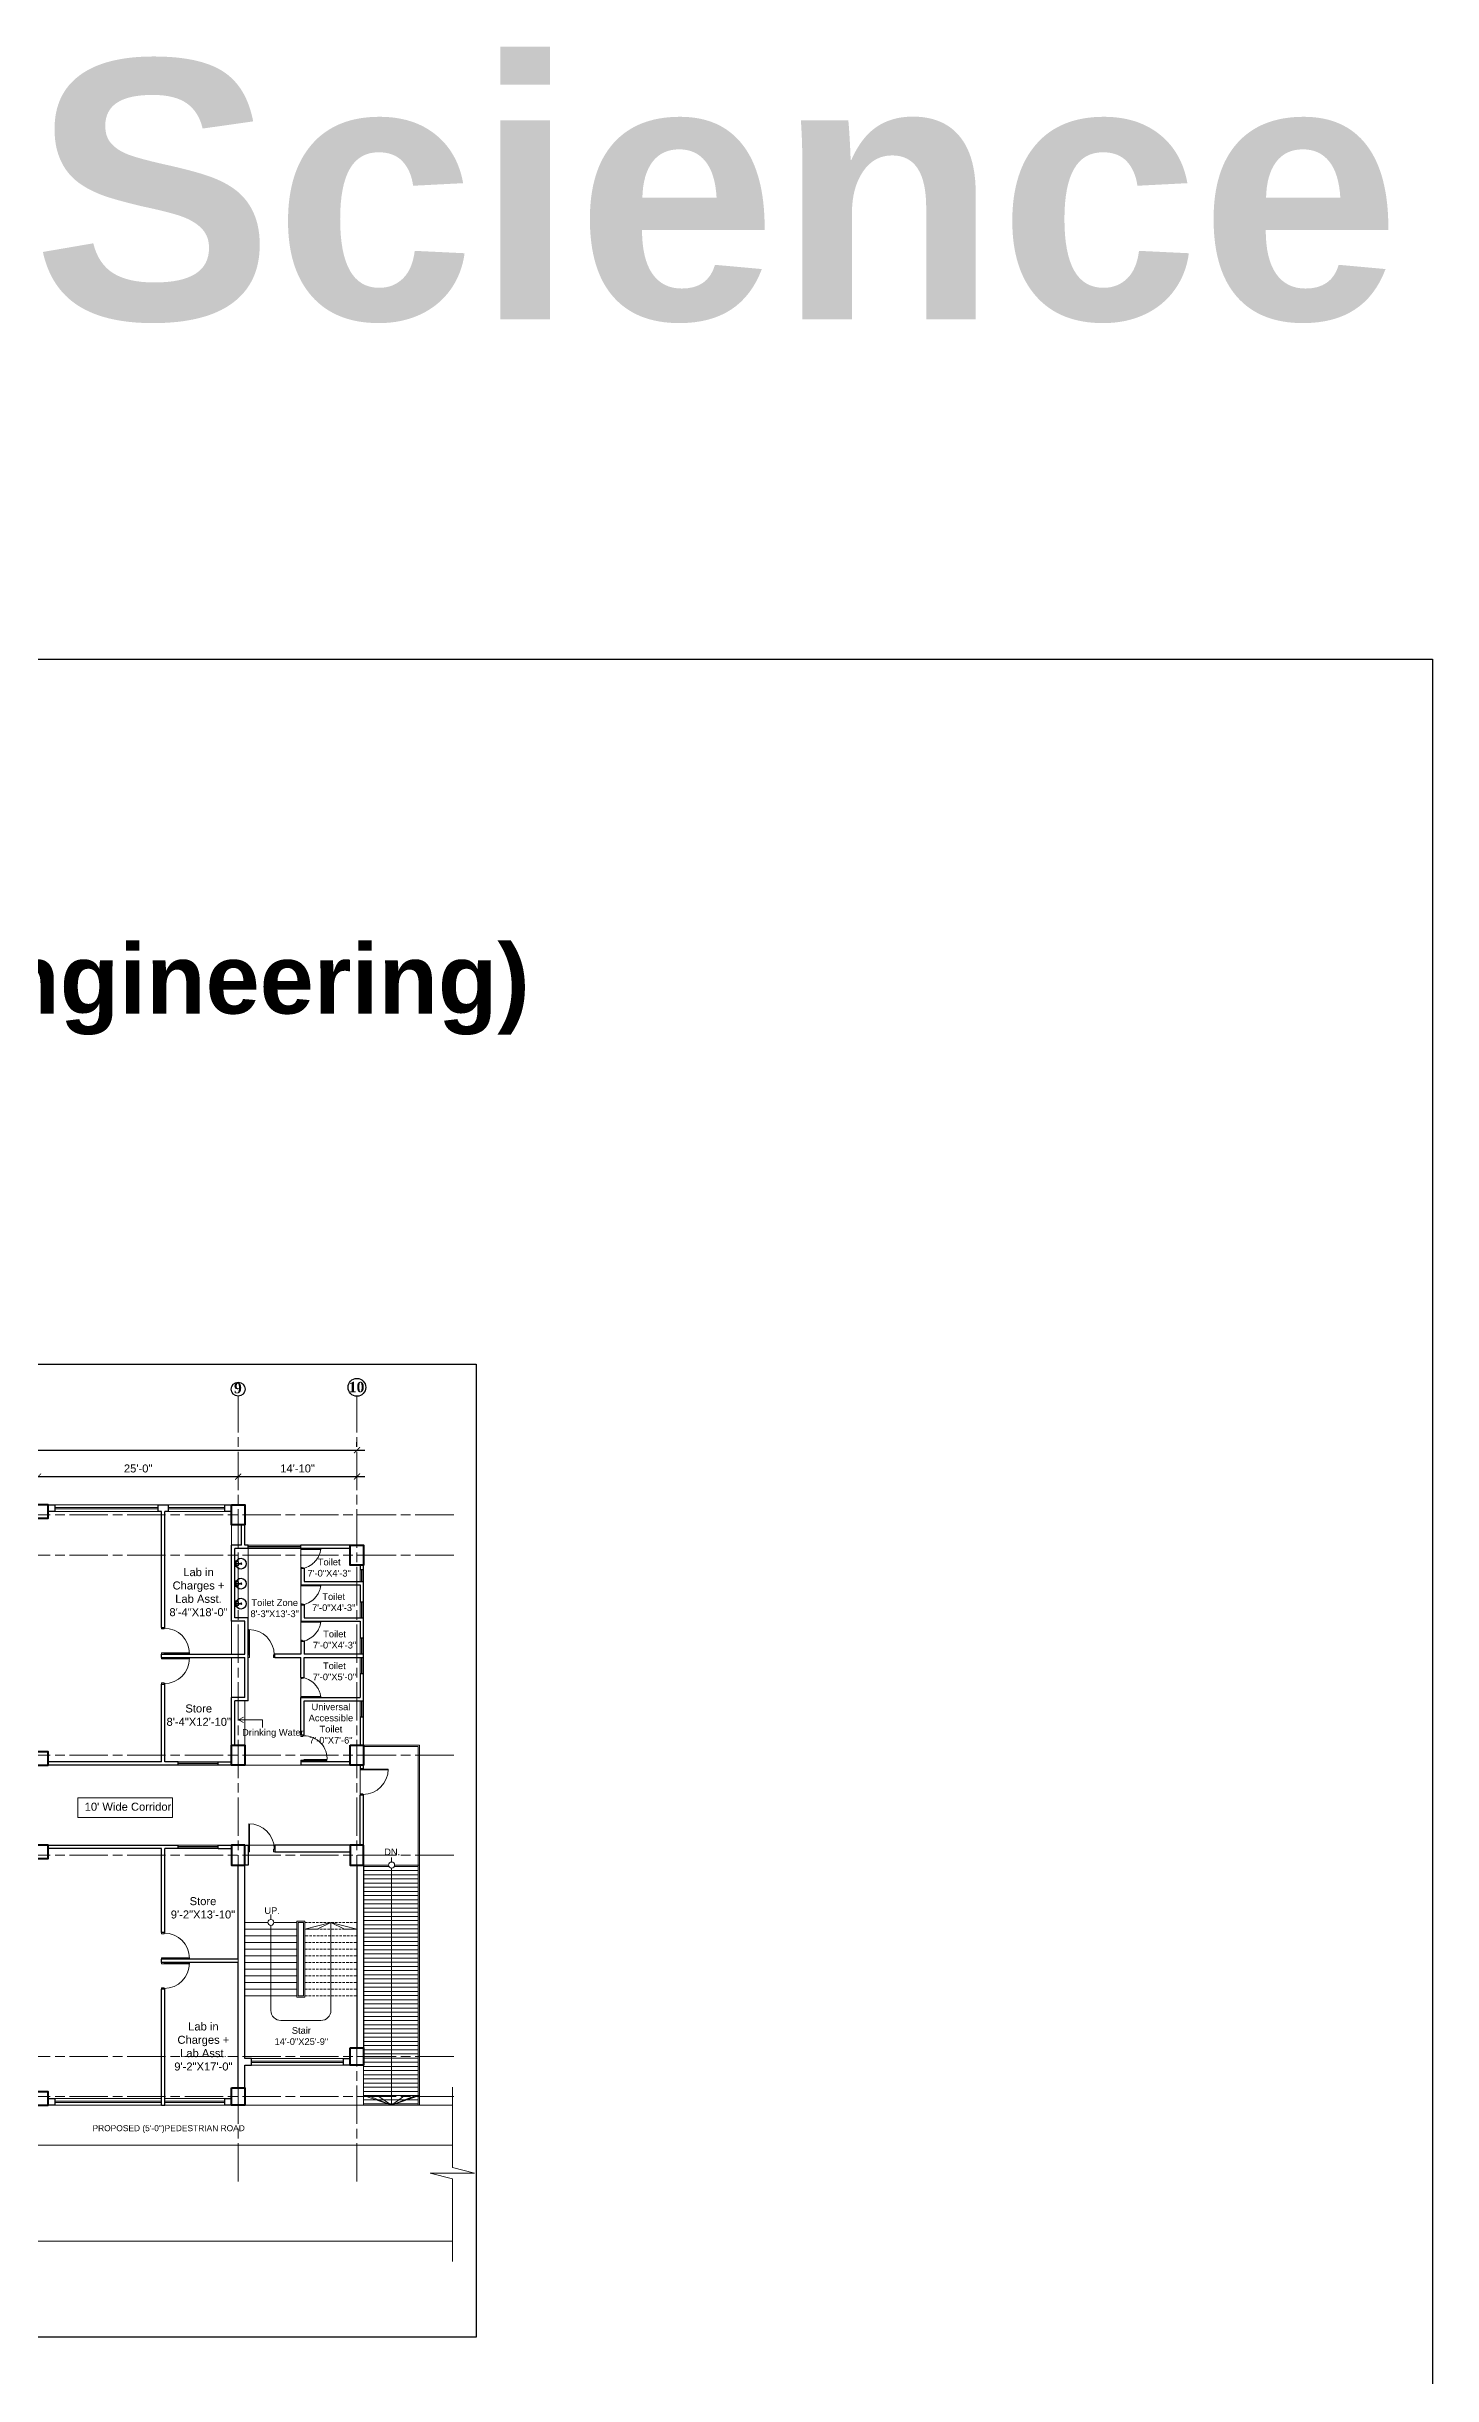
# Model space of a CAD drawing. Header units: inches. Extents: x -12 to 20935469, y -1604 to 24729220.
# Drawn here: x 20933392 to 20935469, y 24723230 to 24726722 of the extents above; entities that cross this region are included whole.
import ezdxf

# ---------------------------------------------------------------- set-up
doc = ezdxf.new("R2010")
doc.units = ezdxf.units.IN
doc.header["$LTSCALE"] = 0.03
doc.header["$MEASUREMENT"] = 0
doc.header["$PDMODE"] = 32
doc.header["$PDSIZE"] = 15
doc.linetypes.add('ACAD_ISO08W100', pattern=[36, 24, -3, 6, -3])
doc.linetypes.add('DASHED2', pattern=[0.375, 0.25, -0.125])
for name, color, linetype, lineweight in [('AV_Text', 7, 'Continuous', 9), ('column', 1, 'Continuous', 40), ('Dim Line', 252, 'Continuous', 13), ('Door', 7, 'Continuous', 18), ('Glass Line', 252, 'Continuous', 9), ('Grid Line', 252, 'Continuous', 18), ('Hatch', 253, 'Continuous', 15), ('Main Wall', 7, 'Continuous', 30), ('RAIL', 23, 'Continuous', 13), ('STAIR', 46, 'Continuous', 15), ('TOILET FIXTURE', 142, 'Continuous', 5), ('wind.', 150, 'Continuous', 20)]:
    doc.layers.add(name, color=color, linetype=linetype, lineweight=lineweight)
doc.layers.add('TEXT', color=7, linetype='Continuous')
doc.styles.add('2', font='swisscl.ttf')
doc.styles.add('RomanS', font='arial.ttf', dxfattribs={"height": 12})
doc.styles.get("Standard").update_dxf_attribs({"font": 'timesbd.ttf'})
doc.dimstyles.new('Aec_Arch_I', dxfattribs={"dimscale": 96, "dimtxt": 12, "dimasz": 0.09375, "dimexe": 0.125, "dimexo": 0.125, "dimgap": 0.0625, "dimtad": 1, "dimdec": 0, "dimzin": 3, "dimdsep": 46, "dimlunit": 4, "dimtxsty": 'RomanS', "dimblk1": 'ARCHTICK', "dimblk2": 'ARCHTICK', "dimsah": 1, "dimcen": 0.09375, "dimdle": 0.125, "dimadec": 0, "dimazin": 0, "dimtfac": 0.75, "dimtdec": 0, "dimtmove": 2, "dimatfit": 3, "dimldrblk": 'ARCHTICK', "dimfxl": 1, "dimfrac": 1, "dimtolj": 1, "dimtzin": 0, "dimarcsym": 0})

# ---------------------------------------------------------------- blocks, each defined once
blk = doc.blocks.new('$D40')
at = {"layer": 'Door'}
for p, q in [((1, 4), (1, 42)), ((2, 0), (2, 42)), ((1, 5), (0, 5)), ((2, 0), (0, 0)), ((2, 4), (1, 4)), ((39, 4), (38, 4)), ((38, 4), (38, 0)), ((40, 0), (38, 0)), ((40, 5), (39, 5)), ((39, 5), (39, 4))]:
    blk.add_line(p, q, dxfattribs=at)
blk.add_arc((1, 4), 38, 0, 90, dxfattribs=at)
blk = doc.blocks.new('sssss-flat-876')
at = {"layer": 'Door', "linetype": 'Continuous', "ltscale": 3}
blk.add_line((3666.5, 84027.2), (3666.5, 84055.7), dxfattribs=at)
at = {"layer": 'Door', "linetype": 'Continuous', "ltscale": 3, "extrusion": (-7.21527e-09, -3.35624e-18, 1), "elevation": 0}
for points in [[(3666.5, 84057.2), (3666.5, 84055.7), (3668.4, 84055.7), (3668.4, 84056.5), (3670.2, 84056.5), (3670.2, 84057.2)], [(3668.4, 84055.7), (3696.2, 84055.7), (3696.2, 84056.5), (3668.4, 84056.5)]]:
    blk.add_lwpolyline(points, close=True, dxfattribs=at)
at = {"layer": 'Door', "linetype": 'Continuous', "ltscale": 3, "flags": 128}
blk.add_lwpolyline([(3670.2, 84027.2, 0.04096), (3675.5, 84028.9, 0.082496), (3684.9, 84034.8, 0.052187), (3689.7, 84040, 0.043988), (3692.9, 84045, 0.036571), (3694.8, 84049.6, 0.034751), (3695.9, 84054.2, 0.011435), (3696.2, 84055.7)], format="xyb", dxfattribs=at)
at = {"layer": 'Door', "linetype": 'Continuous', "ltscale": 3}
blk.add_lwpolyline([(3666.5, 84027.2), (3666.5, 84028.7), (3668.4, 84028.7), (3668.4, 84027.9), (3670.2, 84027.9), (3670.2, 84027.2)], close=True, dxfattribs=at)
blk = doc.blocks.new('Door_45')
at = {"layer": 'Door'}
for p, q in [((1.5, 5), (1.5, 44)), ((1.5, 40), (2.2, 40)), ((2.2, 40), (2.2, 39.5)), ((2.2, 39.5), (2.7, 39.5)), ((2.7, 39.5), (2.7, 40)), ((2.7, 40), (3.5, 40)), ((3.5, 44), (3.5, 5)), ((0, 0), (0, 5)), ((0, 5), (1.5, 5)), ((1.5, 25.8), (2.2, 25.8)), ((1.5, 12.6), (2.2, 12.6)), ((3.5, 5), (1.5, 5)), ((1.5, 5), (1.5, 3)), ((1.5, 3), (2.5, 3)), ((2.2, 25.8), (2.2, 25.3)), ((2.2, 25.3), (2.7, 25.3)), ((2.2, 12.6), (2.2, 13.1)), ((2.2, 13.1), (2.7, 13.1)), ((2.5, 3), (2.5, 0)), ((2.7, 25.8), (3.5, 25.8)), ((2.7, 25.3), (2.7, 25.8)), ((2.7, 13.1), (2.7, 12.6)), ((2.7, 12.6), (3.5, 12.6)), ((42.5, 3), (42.5, 0)), ((43.5, 3), (42.5, 3)), ((45, 5), (43.5, 5)), ((43.5, 5), (43.5, 3)), ((45, 0), (45, 5)), ((2.5, 0), (0, 0)), ((42.5, 0), (45, 0))]:
    blk.add_line(p, q, dxfattribs=at)
blk.add_arc((4.7, 5.3), 38.8, 359.6233, 94.6685, dxfattribs=at)
blk = doc.blocks.new('7-flat-72')
at = {"layer": 'Glass Line', "color": 8, "ltscale": 20}
for p, q in [((-64478.7, 376960.5), (-64480.3, 376960.5)), ((-64480.3, 376959.5), (-64480.3, 376960.5)), ((-64480.3, 376959.5), (-64480.3, 376960.5)), ((-64478.7, 376959.5), (-64480.3, 376959.5)), ((-64480.3, 376959.1), (-64480.3, 376959.4)), ((-64478.7, 376959.4), (-64480.3, 376959.4)), ((-64478.7, 376959.1), (-64480.3, 376959.1)), ((-64480.2, 376959.4), (-64480.2, 376959.5)), ((-64480.1, 376959.5), (-64480.1, 376960.5)), ((-64479.9, 376959.5), (-64479.9, 376960.5)), ((-64479.5, 376959.5), (-64479.5, 376960.5)), ((-64479.1, 376959.5), (-64479.1, 376960.5)), ((-64478.9, 376959.5), (-64478.9, 376960.5)), ((-64478.9, 376959.4), (-64478.9, 376959.5)), ((-64478.8, 376959.5), (-64478.8, 376960.5)), ((-64478.7, 376959.5), (-64478.7, 376960.5)), ((-64478.7, 376959.1), (-64478.7, 376959.4)), ((-64475.1, 376959.4), (-64476.9, 376959.4)), ((-64476.9, 376959.1), (-64476.9, 376959.4)), ((-64475.1, 376959.1), (-64476.9, 376959.1)), ((-64476.6, 376959.4), (-64476.6, 376966.6)), ((-64475.5, 376966.6), (-64476.6, 376966.6)), ((-64475.5, 376959.4), (-64475.5, 376966.6)), ((-64475.1, 376959.1), (-64475.1, 376959.4)), ((-64473.3, 376960.5), (-64471.7, 376960.5)), ((-64473.3, 376959.5), (-64473.3, 376960.5)), ((-64473.3, 376959.5), (-64473.3, 376960.5)), ((-64473.3, 376959.5), (-64471.7, 376959.5)), ((-64473.3, 376959.1), (-64473.3, 376959.4)), ((-64473.3, 376959.4), (-64471.7, 376959.4)), ((-64473.3, 376959.1), (-64471.7, 376959.1)), ((-64473.1, 376959.5), (-64473.1, 376960.5)), ((-64473.1, 376959.4), (-64473.1, 376959.5)), ((-64472.9, 376959.5), (-64472.9, 376960.5)), ((-64472.5, 376959.5), (-64472.5, 376960.5)), ((-64472.1, 376959.5), (-64472.1, 376960.5)), ((-64471.9, 376959.5), (-64471.9, 376960.5)), ((-64471.9, 376959.4), (-64471.9, 376959.5)), ((-64471.8, 376959.5), (-64471.8, 376960.5)), ((-64471.7, 376959.5), (-64471.7, 376960.5)), ((-64471.7, 376959.1), (-64471.7, 376959.4))]:
    blk.add_line(p, q, dxfattribs=at)
blk.add_circle((-64476, 376968.4, 0), 1.08, dxfattribs=at)
for radius, start, end in [(8.1, 273.8334, 266.1883), (7.55, 274.115, 265.9068)]:
    blk.add_arc((-64476, 376968.4, 0), radius, start, end, dxfattribs=at)
blk = doc.blocks.new('SFSFSFS-flat-72')
at = {"layer": 'TOILET FIXTURE', "ltscale": 0.2}
blk.add_lwpolyline([(-3918.5, -3608.1), (-3918.5, -3602.7), (-3923.9, -3602.7), (-3923.9, -3608.1)], close=True, dxfattribs=at)
at = {"layer": 'TOILET FIXTURE', "ltscale": 20}
blk.add_blockref('7-flat-72', (60554.8, -380567.2), dxfattribs=at)
blk = doc.blocks.new('_ArchTick')
at = {"color": 0, "linetype": 'ByBlock', "lineweight": 35, "const_width": 0.15}
blk.add_lwpolyline([(-0.5, -0.5), (0.5, 0.5)], dxfattribs=at)
blk = doc.blocks.new('*D10')
at = {"layer": 'Defpoints', "color": 0, "transparency": 16777216}
for p in [(20832473.8, 24724578.2), (20832773.8, 24724578.2), (20832773.8, 24724578.2)]:
    blk.add_point(p, dxfattribs=at)
at = {"layer": 'Dim Line', "color": 0, "lineweight": -2, "transparency": 16777216}
blk.add_line((20832461.8, 24724578.2), (20832785.8, 24724578.2), dxfattribs=at)
at = {"layer": 'Dim Line', "color": 0, "lineweight": -2, "transparency": 16777216, "xscale": 9, "yscale": 9, "zscale": 9, "rotation": 180}
blk.add_blockref('_ArchTick', (20832473.8, 24724578.2), dxfattribs=at)
at = {"layer": 'Dim Line', "color": 0, "lineweight": -2, "transparency": 16777216, "xscale": 9, "yscale": 9, "zscale": 9}
blk.add_blockref('_ArchTick', (20832773.8, 24724578.2), dxfattribs=at)
at = {"layer": 'Dim Line', "color": 0, "transparency": 16777216, "insert": (20832623.8, 24724590.3), "char_height": 12, "attachment_point": 5, "style": 'RomanS'}
blk.add_mtext('\\A1;25\'-0"', dxfattribs=at)
blk = doc.blocks.new('*D11')
at = {"layer": 'Defpoints', "color": 0, "transparency": 16777216}
for p in [(20832773.8, 24724578.2), (20832951.8, 24724578.2), (20832951.8, 24724578.2)]:
    blk.add_point(p, dxfattribs=at)
at = {"layer": 'Dim Line', "color": 0, "lineweight": -2, "transparency": 16777216}
for p, q in [((20832761.8, 24724578.2), (20832963.8, 24724578.2)), ((20832951.8, 24724566.2), (20832951.8, 24724566.2))]:
    blk.add_line(p, q, dxfattribs=at)
at = {"layer": 'Dim Line', "color": 0, "lineweight": -2, "transparency": 16777216, "xscale": 9, "yscale": 9, "zscale": 9, "rotation": 180}
blk.add_blockref('_ArchTick', (20832773.8, 24724578.2), dxfattribs=at)
at = {"layer": 'Dim Line', "color": 0, "lineweight": -2, "transparency": 16777216, "xscale": 9, "yscale": 9, "zscale": 9}
blk.add_blockref('_ArchTick', (20832951.8, 24724578.2), dxfattribs=at)
at = {"layer": 'Dim Line', "color": 0, "transparency": 16777216, "insert": (20832862.8, 24724590.3), "char_height": 12, "attachment_point": 5, "style": 'RomanS'}
blk.add_mtext('\\A1;14\'-10"', dxfattribs=at)
blk = doc.blocks.new('*D13')
at = {"layer": 'Defpoints', "color": 0, "transparency": 16777216}
for p in [(20830948.3, 24724610.7), (20832951.8, 24724617.8), (20832951.8, 24724610.7)]:
    blk.add_point(p, dxfattribs=at)
at = {"layer": 'Dim Line', "color": 0, "lineweight": -2, "transparency": 16777216}
for p, q in [((20830936.3, 24724617.8), (20832963.8, 24724617.8)), ((20830948.3, 24724622.7), (20830948.3, 24724629.8)), ((20832951.8, 24724622.7), (20832951.8, 24724629.8))]:
    blk.add_line(p, q, dxfattribs=at)
at = {"layer": 'Dim Line', "color": 0, "lineweight": -2, "transparency": 16777216, "xscale": 9, "yscale": 9, "zscale": 9, "rotation": 180}
blk.add_blockref('_ArchTick', (20830948.3, 24724617.8), dxfattribs=at)
at = {"layer": 'Dim Line', "color": 0, "lineweight": -2, "transparency": 16777216, "xscale": 9, "yscale": 9, "zscale": 9}
blk.add_blockref('_ArchTick', (20832951.8, 24724617.8), dxfattribs=at)
at = {"layer": 'Dim Line', "color": 0, "transparency": 16777216, "insert": (20831950, 24724629.9), "char_height": 12, "attachment_point": 5, "style": 'RomanS'}
blk.add_mtext('\\A1;166\'-11"', dxfattribs=at)
blk = doc.blocks.new('fff')
at = {"layer": 'Grid Line', "color": 252, "linetype": 'ACAD_ISO08W100', "lineweight": 9, "ltscale": 80, "true_color": 0x939598}
for p, q in [((20832773.8, 24723521.1), (20832773.8, 24724698.8)), ((20832951.8, 24723521.1), (20832951.8, 24724698.8)), ((20833096.9, 24724520.6), (20830726.1, 24724520.6)), ((20833096.9, 24724460.6), (20830726.1, 24724460.6)), ((20833096.9, 24724160.7), (20830726.1, 24724160.7)), ((20833096.9, 24724010.7), (20830726.1, 24724010.7)), ((20833096.9, 24723708.7), (20830726.1, 24723708.7)), ((20833096.9, 24723648.8), (20830726.1, 24723648.8))]:
    blk.add_line(p, q, dxfattribs=at)
at = {"layer": 'Dim Line'}
for base, p1, p2, picture, middle in [((20832951.7523, 24724617.8128), (20830948.3088, 24724610.7482), (20832951.7523, 24724610.7482), '*D13', (20831950.0306, 24724629.9397)), ((20832773.8, 24724578.2), (20832473.8, 24724578.2), (20832773.8, 24724578.2), '*D10', (20832623.8, 24724590.3)), ((20832951.8, 24724578.2), (20832773.8, 24724578.2), (20832951.8, 24724578.2), '*D11', (20832862.8, 24724590.3))]:
    dim = blk.add_linear_dim(base=base, p1=p1, p2=p2, dimstyle='Aec_Arch_I', dxfattribs=at)
    dim.commit()
    dim.dimension.update_dxf_attribs({"geometry": picture, "text_midpoint": middle})

msp = doc.modelspace()

# ---------------------------------------------------------------- hatches: boundary and pattern name
at = {"layer": 'STAIR', "lineweight": 5}
h = msp.add_hatch(dxfattribs=at)
h.set_pattern_fill('ANSI31', color=253, scale=50, angle=135)
h.set_pattern_definition([(180, (100905.0166, -4e-09), (-4e-16, -6.25), [])])
edge = h.paths.add_edge_path()
edge.add_arc((20933908.8, 24723995.7), 4.45, 180, 360)
edge.add_line((20933913.2, 24723995.7), (20933948.8, 24723995.7))
edge.add_line((20933948.8, 24723995.7), (20933948.8, 24723635.7))
edge.add_line((20933948.8, 24723635.7), (20933866.8, 24723635.7))
edge.add_line((20933866.8, 24723635.7), (20933866.8, 24723995.7))
edge.add_line((20933866.8, 24723995.7), (20933904.3, 24723995.7))

# ---------------------------------------------------------------- linework, layer by layer
at = {"color": 252, "lineweight": 5}
for p, q in [((20933693.8, 24724366.4), (20933693.8, 24724470.6)), ((20933688.8, 24724175.7), (20933688.8, 24724241.8))]:
    msp.add_line(p, q, dxfattribs=at)
at = {"lineweight": 9}
for p, q in [((20933679.2, 24724213.5), (20933686.5, 24724217.5)), ((20933679.2, 24724213.5), (20933715.4, 24724213.5)), ((20933679.2, 24724213.5), (20933686.5, 24724209.4)), ((20933715.4, 24724213.5), (20933715.4, 24724202.2))]:
    msp.add_line(p, q, dxfattribs=at)
msp.add_line((20933777.8, 24724150.9), (20933772.8, 24724150.9))
msp.add_lwpolyline([(20929960.7, 24725803.9), (20935469.2, 24725803.9), (20935469.2, 24699904.9), (20929960.7, 24699904.9)], close=True)
at = {"layer": 'column', "lineweight": 40, "ltscale": 20}
for points in [[(20933363.8, 24724535.6), (20933363.8, 24724515.6), (20933393.8, 24724515.6), (20933393.8, 24724535.6)], [(20933668.8, 24724535.6), (20933688.8, 24724535.6), (20933688.8, 24724505.6), (20933668.8, 24724505.6)], [(20933846.8, 24724475.6), (20933866.8, 24724475.6), (20933866.8, 24724445.6), (20933846.8, 24724445.6)], [(20933363.8, 24724165.7), (20933363.8, 24724145.7), (20933393.8, 24724145.7), (20933393.8, 24724165.7)], [(20933668.8, 24724175.7), (20933688.8, 24724175.7), (20933688.8, 24724145.7), (20933668.8, 24724145.7)], [(20933846.8, 24724175.7), (20933866.8, 24724175.7), (20933866.8, 24724145.7), (20933846.8, 24724145.7)], [(20933363.8, 24724025.7), (20933363.8, 24724005.7), (20933393.8, 24724005.7), (20933393.8, 24724025.7)], [(20933688.8, 24724025.7), (20933668.8, 24724025.7), (20933668.8, 24723995.7), (20933688.8, 24723995.7)], [(20933866.8, 24724025.7), (20933846.8, 24724025.7), (20933846.8, 24723995.7), (20933866.8, 24723995.7)], [(20933846.8, 24723721.7), (20933866.8, 24723721.7), (20933866.8, 24723695.7), (20933846.8, 24723695.7)], [(20933363.8, 24723655.7), (20933363.8, 24723635.7), (20933393.8, 24723635.7), (20933393.8, 24723655.7)], [(20933668.8, 24723661.7), (20933688.8, 24723661.7), (20933688.8, 24723635.7), (20933668.8, 24723635.7)]]:
    msp.add_lwpolyline(points, close=True, dxfattribs=at)
at = {"layer": 'Defpoints'}
msp.add_lwpolyline([(20931596.8, 24724746.5), (20934035.7, 24724746.5), (20934035.7, 24723288), (20931596.8, 24723288)], close=True, dxfattribs=at)
at = {"layer": 'Hatch', "lineweight": 5}
for p, q in [((20933668.8, 24724475.6), (20933668.8, 24724505.6)), ((20933668.8, 24724361.4), (20933668.8, 24724311.8)), ((20933668.8, 24724246.8), (20933668.8, 24724306.8))]:
    msp.add_line(p, q, dxfattribs=at)
at = {"layer": 'Hatch'}
for p, q in [((20933866.8, 24723995.7), (20933904.3, 24723995.7)), ((20933913.2, 24723995.7), (20933950.8, 24723995.7)), ((20933688.8, 24723635.7), (20933999.9, 24723635.8)), ((20933999.9, 24723662.9), (20933999.9, 24723542.2)), ((20933999.9, 24723533.8), (20933966.5, 24723533.8)), ((20933999.9, 24723525.3), (20933966.5, 24723533.8)), ((20933999.9, 24723542.2), (20934033.3, 24723533.8)), ((20934033.3, 24723533.8), (20933999.9, 24723533.8)), ((20933999.9, 24723525.3), (20933999.9, 24723401.4)), ((20931669.8, 24723431.8), (20933999.9, 24723431.8))]:
    msp.add_line(p, q, dxfattribs=at)
at = {"layer": 'Hatch', "lineweight": 0}
msp.add_line((20933176.8, 24723575.8), (20933999.9, 24723575.8), dxfattribs=at)
at = {"layer": 'Hatch', "lineweight": 5}
msp.add_lwpolyline([(20932938.8, 24724025.7), (20933861.8, 24724025.7), (20933861.8, 24724145.7), (20933772.8, 24724145.7), (20933688.8, 24724145.7), (20932938.8, 24724145.8)], dxfattribs=at)
at = {"layer": 'Hatch', "lineweight": 0}
msp.add_lwpolyline([(20933438.3, 24724096.6), (20933580.2, 24724096.6), (20933580.2, 24724067.1), (20933438.3, 24724067.1)], close=True, dxfattribs=at)
at = {"layer": 'Main Wall', "lineweight": 30}
for p, q in [((20933558.8, 24724525.6), (20933558.8, 24724535.6)), ((20933558.8, 24724535.6), (20933573.8, 24724535.6)), ((20933563.8, 24724525.6), (20933558.8, 24724525.6)), ((20933563.8, 24724351.8), (20933563.8, 24724525.6)), ((20933568.8, 24724351.8), (20933568.8, 24724525.6)), ((20933573.8, 24724525.6), (20933568.8, 24724525.6)), ((20933573.8, 24724535.6), (20933573.8, 24724525.6)), ((20933658.8, 24724535.6), (20933668.8, 24724535.6)), ((20933658.8, 24724525.6), (20933658.8, 24724535.6)), ((20933668.8, 24724525.6), (20933658.8, 24724525.6)), ((20933683.8, 24724475.6), (20933683.8, 24724505.6)), ((20933688.8, 24724475.6), (20933688.8, 24724505.6)), ((20933668.8, 24724361.4), (20933668.8, 24724475.6)), ((20933683.8, 24724475.6), (20933668.8, 24724475.6)), ((20933673.8, 24724366.4), (20933673.8, 24724470.6)), ((20933693.8, 24724470.6), (20933673.8, 24724470.6)), ((20933693.8, 24724475.6), (20933688.8, 24724475.6)), ((20933693.8, 24724470.6), (20933693.8, 24724475.6)), ((20933846.8, 24724475.6), (20933772.8, 24724475.6)), ((20933772.8, 24724470.6), (20933772.8, 24724475.6)), ((20933846.8, 24724470.6), (20933772.8, 24724470.6)), ((20933777.8, 24724440.6), (20933772.8, 24724440.6)), ((20933866.8, 24724439), (20933866.8, 24724445.6)), ((20933772.8, 24724416), (20933861.8, 24724416)), ((20933866.8, 24724390.4), (20933866.8, 24724421)), ((20933693.8, 24724366.4), (20933673.8, 24724366.4)), ((20933693.8, 24724311.8), (20933693.8, 24724366.4)), ((20933772.8, 24724386), (20933777.8, 24724386)), ((20933866.8, 24724335.8), (20933866.8, 24724366.4)), ((20933563.8, 24724351.8), (20933568.8, 24724351.8)), ((20933688.8, 24724361.4), (20933668.8, 24724361.4)), ((20933688.8, 24724311.8), (20933688.8, 24724361.4)), ((20933772.8, 24724361.4), (20933861.8, 24724361.4)), ((20933772.8, 24724331.4), (20933777.8, 24724331.4)), ((20933861.8, 24724361.4), (20933861.8, 24724335.8)), ((20933866.8, 24724335.8), (20933861.8, 24724335.8)), ((20933563.8, 24724306.8), (20933563.8, 24724311.8)), ((20933563.8, 24724311.8), (20933688.8, 24724311.8)), ((20933563.8, 24724306.8), (20933688.8, 24724306.8)), ((20933688.8, 24724246.8), (20933688.8, 24724306.8)), ((20933693.8, 24724241.8), (20933693.8, 24724311.8)), ((20933733.8, 24724306.8), (20933733.8, 24724311.8)), ((20933733.8, 24724306.8), (20933772.8, 24724306.8)), ((20933772.8, 24724276.8), (20933772.8, 24724306.8)), ((20933866.8, 24724311.8), (20933777.8, 24724311.8)), ((20933777.8, 24724306.8), (20933866.8, 24724306.8)), ((20933777.8, 24724276.8), (20933777.8, 24724306.8)), ((20933866.8, 24724306.8), (20933866.8, 24724311.8)), ((20933563.8, 24724150.7), (20933563.8, 24724266.8)), ((20933563.8, 24724266.8), (20933568.8, 24724266.8)), ((20933568.8, 24724150.7), (20933568.8, 24724266.8)), ((20933772.8, 24724276.8), (20933777.8, 24724276.8)), ((20933861.8, 24724282.8), (20933866.8, 24724282.8)), ((20933861.8, 24724282.8), (20933861.8, 24724246.8)), ((20933866.8, 24724241.8), (20933866.8, 24724282.8)), ((20933668.8, 24724175.7), (20933668.8, 24724246.8)), ((20933688.8, 24724246.8), (20933668.8, 24724246.8)), ((20933673.8, 24724175.7), (20933673.8, 24724241.8)), ((20933693.8, 24724241.8), (20933673.8, 24724241.8)), ((20933772.8, 24724190.9), (20933772.8, 24724246.8)), ((20933772.8, 24724246.8), (20933861.8, 24724246.8)), ((20933777.8, 24724190.9), (20933777.8, 24724241.8)), ((20933777.8, 24724241.8), (20933866.8, 24724241.8)), ((20933772.8, 24724190.9), (20933777.8, 24724190.9)), ((20933861.8, 24724217.8), (20933861.8, 24724175.7)), ((20933861.8, 24724217.8), (20933866.8, 24724217.8)), ((20933866.8, 24724175.7), (20933866.8, 24724217.8)), ((20933563.8, 24724150.7), (20933393.8, 24724150.7)), ((20933588.8, 24724145.7), (20933393.8, 24724145.7)), ((20933588.8, 24724150.7), (20933568.8, 24724150.7)), ((20933588.8, 24724145.7), (20933588.8, 24724150.7)), ((20933772.8, 24724150.9), (20933846.8, 24724150.9)), ((20933772.8, 24724150.9), (20933772.8, 24724145.9)), ((20933772.8, 24724145.9), (20933846.8, 24724145.9)), ((20933861.8, 24724025.7), (20933861.8, 24724100.7)), ((20933866.8, 24724100.7), (20933861.8, 24724100.7)), ((20933866.8, 24724100.7), (20933861.8, 24724100.7)), ((20933866.8, 24724025.7), (20933866.8, 24724100.7)), ((20933393.8, 24724025.7), (20933588.8, 24724025.7)), ((20933563.8, 24724020.7), (20933393.8, 24724020.7)), ((20933563.8, 24723894.8), (20933563.8, 24724020.7)), ((20933588.8, 24724020.7), (20933568.8, 24724020.7)), ((20933568.8, 24723894.8), (20933568.8, 24724020.7)), ((20933588.8, 24724025.7), (20933588.8, 24724025.7)), ((20933588.8, 24724020.7), (20933588.8, 24724025.7)), ((20933648.8, 24724020.7), (20933648.8, 24724025.7)), ((20933648.8, 24724025.7), (20933668.8, 24724025.7)), ((20933648.8, 24724020.7), (20933668.8, 24724020.7)), ((20933733.8, 24724025.8), (20933846.8, 24724025.8)), ((20933733.8, 24724025.8), (20933733.8, 24724015.7)), ((20933733.8, 24724015.7), (20933846.8, 24724015.7)), ((20933678.8, 24723854.8), (20933678.8, 24723995.7)), ((20933688.8, 24723705.7), (20933688.8, 24723995.7)), ((20933856.8, 24723995.7), (20933856.8, 24723721.7)), ((20933866.8, 24723995.7), (20933866.8, 24723721.7)), ((20933568.8, 24723894.8), (20933563.8, 24723894.8)), ((20933563.8, 24723849.8), (20933563.8, 24723854.8)), ((20933678.8, 24723854.8), (20933563.8, 24723854.8)), ((20933678.8, 24723849.8), (20933563.8, 24723849.8)), ((20933678.8, 24723661.7), (20933678.8, 24723849.8)), ((20933563.8, 24723635.7), (20933563.8, 24723809.8)), ((20933568.8, 24723809.8), (20933563.8, 24723809.8)), ((20933568.8, 24723635.7), (20933568.8, 24723809.8)), ((20933688.8, 24723661.7), (20933688.8, 24723695.7)), ((20933563.8, 24723635.7), (20933568.8, 24723635.7))]:
    msp.add_line(p, q, dxfattribs=at)
for points in [[(20933393.8, 24724535.6), (20933403.8, 24724535.6), (20933403.8, 24724525.6), (20933393.8, 24724525.6)], [(20933772.8, 24724440.6), (20933772.8, 24724416)], [(20933777.8, 24724440.6), (20933777.8, 24724421), (20933866.8, 24724421)], [(20933861.8, 24724445.6), (20933861.8, 24724439)], [(20933861.8, 24724439), (20933866.8, 24724439)], [(20933861.8, 24724416), (20933861.8, 24724390.4)], [(20933772.8, 24724386), (20933772.8, 24724361.4)], [(20933777.8, 24724386), (20933777.8, 24724366.4), (20933866.8, 24724366.4)], [(20933861.8, 24724390.4), (20933866.8, 24724390.4)], [(20933772.8, 24724331.4), (20933772.8, 24724311.8)], [(20933777.8, 24724331.4), (20933777.8, 24724311.8)], [(20933772.8, 24724311.8), (20933733.8, 24724311.8)], [(20933688.8, 24723695.7), (20933698.8, 24723695.7), (20933698.8, 24723705.7), (20933688.8, 24723705.7)], [(20933846.8, 24723695.7), (20933836.8, 24723695.7), (20933836.8, 24723705.7), (20933846.8, 24723705.7)], [(20933393.8, 24723645.7), (20933403.8, 24723645.7), (20933403.8, 24723635.7), (20933393.8, 24723635.7)], [(20933668.8, 24723635.7), (20933658.8, 24723635.7), (20933658.8, 24723645.7), (20933668.8, 24723645.7)]]:
    msp.add_lwpolyline(points, dxfattribs=at)
for points in [[(20933648.8, 24724150.7), (20933668.8, 24724150.7), (20933668.8, 24724145.7), (20933648.8, 24724145.7)], [(20933861.8, 24724140.7), (20933866.8, 24724140.7), (20933866.8, 24724145.7), (20933861.8, 24724145.7)], [(20933693.8, 24723995.7), (20933688.8, 24723995.7), (20933688.8, 24724025.7), (20933693.8, 24724025.7)]]:
    msp.add_lwpolyline(points, close=True, dxfattribs=at)
at = {"layer": 'RAIL', "lineweight": 9}
for p, q in [((20933866.8, 24723650), (20933873, 24723650)), ((20933950.8, 24723650), (20933944.6, 24723650))]:
    msp.add_line(p, q, dxfattribs=at)
at = {"layer": 'RAIL', "color": 6, "lineweight": 5}
for points in [[(20933778.8, 24723911.7), (20933766.8, 24723911.7), (20933766.8, 24723797.7), (20933778.8, 24723797.7)], [(20933776.8, 24723909.7), (20933768.8, 24723909.7), (20933768.8, 24723799.7), (20933776.8, 24723799.7)]]:
    msp.add_lwpolyline(points, close=True, dxfattribs=at)
at = {"layer": 'STAIR', "color": 253, "lineweight": 5}
for p, q in [((20933866.8, 24724175.7), (20933950.8, 24724175.7)), ((20933866.8, 24724173.7), (20933948.8, 24724173.7)), ((20933948.8, 24724173.7), (20933948.8, 24723635.7)), ((20933950.8, 24724175.7), (20933950.8, 24723635.7)), ((20933908.8, 24724000.2), (20933908.8, 24724007)), ((20933866.8, 24723695.7), (20933866.8, 24723635.8)), ((20933908.8, 24723635.8), (20933866.8, 24723650)), ((20933873, 24723650), (20933908.8, 24723635.8)), ((20933908.8, 24723635.8), (20933950.8, 24723650)), ((20933944.6, 24723650), (20933908.8, 24723635.8))]:
    msp.add_line(p, q, dxfattribs=at)
at = {"layer": 'STAIR', "color": 32, "lineweight": 5}
for p, q in [((20933688.8, 24723909.7), (20933723.3, 24723909.7)), ((20933732.2, 24723909.7), (20933766.8, 24723909.7)), ((20933688.8, 24723899.7), (20933766.8, 24723899.7)), ((20933688.8, 24723889.7), (20933766.8, 24723889.7)), ((20933688.8, 24723879.7), (20933766.8, 24723879.7)), ((20933688.8, 24723869.7), (20933766.8, 24723869.7)), ((20933688.8, 24723859.7), (20933766.8, 24723859.7)), ((20933688.8, 24723849.7), (20933766.8, 24723849.7)), ((20933688.8, 24723839.7), (20933766.8, 24723839.7)), ((20933688.8, 24723829.7), (20933766.8, 24723829.7)), ((20933688.8, 24723819.7), (20933766.8, 24723819.7)), ((20933688.8, 24723809.7), (20933766.8, 24723809.7)), ((20933688.8, 24723799.7), (20933766.8, 24723799.7))]:
    msp.add_line(p, q, dxfattribs=at)
at = {"layer": 'STAIR', "lineweight": 9}
msp.add_line((20933727.8, 24723921.8), (20933727.8, 24723914.2), dxfattribs=at)
at = {"layer": 'STAIR', "color": 32, "linetype": 'DASHED2', "lineweight": 5, "ltscale": 500}
for p, q in [((20933778.8, 24723909.7), (20933856.8, 24723909.7)), ((20933778.8, 24723899.7), (20933856.8, 24723899.7)), ((20933856.8, 24723889.7), (20933778.8, 24723889.7)), ((20933778.8, 24723879.7), (20933856.8, 24723879.7)), ((20933778.8, 24723869.7), (20933856.8, 24723869.7)), ((20933778.8, 24723859.7), (20933856.8, 24723859.7)), ((20933778.8, 24723849.7), (20933856.8, 24723849.7)), ((20933778.8, 24723839.7), (20933856.8, 24723839.7)), ((20933778.8, 24723829.7), (20933856.8, 24723829.7)), ((20933778.8, 24723819.7), (20933856.8, 24723819.7)), ((20933778.8, 24723809.7), (20933856.8, 24723809.7)), ((20933778.8, 24723799.7), (20933856.8, 24723799.7))]:
    msp.add_line(p, q, dxfattribs=at)
at = {"layer": 'STAIR', "color": 253, "lineweight": 5}
msp.add_lwpolyline([(20933908.8, 24723991.3), (20933908.8, 24723635.8), (20933866.8, 24723650), (20933887.9, 24723649.9), (20933908.8, 24723635.8), (20933948.8, 24723650), (20933928.5, 24723650), (20933908.8, 24723635.8)], dxfattribs=at)
at = {"layer": 'STAIR', "lineweight": 9}
msp.add_lwpolyline([(20933817.8, 24723909.7), (20933856.8, 24723899.7), (20933838.1, 24723899.7), (20933817.8, 24723909.7), (20933778.8, 24723899.7), (20933797.2, 24723899.7), (20933817.8, 24723909.7), (20933817.8, 24723777.7, -0.414214), (20933802.8, 24723762.7), (20933742.8, 24723762.7, -0.414214), (20933727.8, 24723777.7), (20933727.8, 24723905.3)], format="xyb", dxfattribs=at)
at = {"layer": 'STAIR', "color": 253, "lineweight": 5}
msp.add_circle((20933908.8, 24723995.7), 4.45, dxfattribs=at)
at = {"layer": 'STAIR', "lineweight": 9}
msp.add_circle((20933727.8, 24723909.7), 4.45, dxfattribs=at)
at = {"layer": 'TEXT'}
for centre, radius in [((20933678.8, 24724709.2), 10.4), ((20933856.8, 24724712), 13.3)]:
    msp.add_circle(centre, radius, dxfattribs=at)
at = {"layer": 'wind.', "lineweight": 5}
for p, q in [((20933403.8, 24724535.6), (20933558.8, 24724535.6)), ((20933403.8, 24724525.6), (20933563.8, 24724525.6)), ((20933568.8, 24724525.6), (20933658.8, 24724525.6)), ((20933772.8, 24724475.6), (20933693.8, 24724475.6)), ((20933772.8, 24724473.6), (20933693.8, 24724473.6)), ((20933772.8, 24724472.6), (20933693.8, 24724472.6)), ((20933772.8, 24724470.6), (20933693.8, 24724470.6)), ((20933861.8, 24724421), (20933861.8, 24724439)), ((20933863.8, 24724421), (20933863.8, 24724439)), ((20933864.8, 24724421), (20933864.8, 24724439)), ((20933866.8, 24724421), (20933866.8, 24724439)), ((20933861.8, 24724366.4), (20933861.8, 24724390.4)), ((20933863.8, 24724366.4), (20933863.8, 24724390.4)), ((20933864.8, 24724366.4), (20933864.8, 24724390.4)), ((20933866.8, 24724366.4), (20933866.8, 24724390.4)), ((20933861.8, 24724311.8), (20933861.8, 24724335.8)), ((20933863.8, 24724311.8), (20933863.8, 24724335.8)), ((20933864.8, 24724311.8), (20933864.8, 24724335.8)), ((20933866.8, 24724311.8), (20933866.8, 24724335.8)), ((20933861.8, 24724282.8), (20933861.8, 24724306.8)), ((20933863.8, 24724282.8), (20933863.8, 24724306.8)), ((20933864.8, 24724282.8), (20933864.8, 24724306.8)), ((20933866.8, 24724282.8), (20933866.8, 24724306.8)), ((20933861.8, 24724217.8), (20933861.8, 24724241.8)), ((20933863.8, 24724217.8), (20933863.8, 24724241.8)), ((20933864.8, 24724217.8), (20933864.8, 24724241.8)), ((20933866.8, 24724217.8), (20933866.8, 24724241.8)), ((20933588.8, 24724150.7), (20933648.8, 24724150.7)), ((20933588.8, 24724148.7), (20933648.8, 24724148.7)), ((20933588.8, 24724147.7), (20933648.8, 24724147.7)), ((20933588.8, 24724145.7), (20933648.8, 24724145.7)), ((20933588.8, 24724025.7), (20933648.8, 24724025.7)), ((20933588.8, 24724023.7), (20933648.8, 24724023.7)), ((20933588.8, 24724022.7), (20933648.8, 24724022.7)), ((20933588.8, 24724020.7), (20933648.8, 24724020.7)), ((20933836.8, 24723705.7), (20933698.4, 24723705.7)), ((20933836.8, 24723701.7), (20933698.8, 24723701.7)), ((20933836.8, 24723699.7), (20933698.8, 24723699.7)), ((20933836.8, 24723695.7), (20933698.8, 24723695.7)), ((20933403.8, 24723645.7), (20933563.8, 24723645.7)), ((20933403.8, 24723641.7), (20933563.8, 24723641.7)), ((20933403.8, 24723641.7), (20933563.8, 24723641.7)), ((20933403.8, 24723639.7), (20933563.8, 24723639.7)), ((20933403.8, 24723639.7), (20933563.8, 24723639.7)), ((20933403.8, 24723635.7), (20933563.8, 24723635.7)), ((20933568.8, 24723645.7), (20933658.8, 24723645.7)), ((20933568.8, 24723641.7), (20933658.8, 24723641.7)), ((20933568.8, 24723641.7), (20933658.8, 24723641.7)), ((20933568.8, 24723639.7), (20933658.8, 24723639.7)), ((20933568.8, 24723635.7), (20933658.8, 24723635.7))]:
    msp.add_line(p, q, dxfattribs=at)
at = {"layer": 'wind.'}
for p, q in [((20933403.8, 24724531.6), (20933558.8, 24724531.7)), ((20933403.8, 24724529.6), (20933558.8, 24724529.7)), ((20933573.8, 24724535.6), (20933658.8, 24724535.6)), ((20933573.8, 24724531.7), (20933658.8, 24724531.7)), ((20933573.8, 24724529.7), (20933658.8, 24724529.7)), ((20933866.8, 24724475.6), (20933866.8, 24724475.6))]:
    msp.add_line(p, q, dxfattribs=at)

# ---------------------------------------------------------------- block references
msp.add_blockref('fff', (100905, 0))
at = {"color": 252, "lineweight": 5, "xscale": -1, "rotation": 270}
msp.add_blockref('SFSFSFS-flat-72', (20937281.9, 24728368.8), dxfattribs=at)
at = {"layer": 'Door', "ltscale": 20}
for p in [(20930106.3, 24640413.4), (20930106.3, 24640358.8), (20930106.3, 24640304.2)]:
    msp.add_blockref('sssss-flat-876', p, dxfattribs=at)
at = {"layer": 'Door', "xscale": -1, "rotation": 270}
for p in [(20933563.8, 24724311.8), (20933563.8, 24723854.8)]:
    msp.add_blockref('$D40', p, dxfattribs=at)
at = {"layer": 'Door'}
for p in [(20933693.8, 24724306.8), (20933693.8, 24724015.7)]:
    msp.add_blockref('$D40', p, dxfattribs=at)
at = {"layer": 'Door', "rotation": 270}
for p in [(20933563.8, 24724306.8), (20933861.8, 24724140.7), (20933563.8, 24723849.8)]:
    msp.add_blockref('$D40', p, dxfattribs=at)
at = {"layer": 'Door', "ltscale": 20, "xscale": -1, "rotation": 180}
msp.add_blockref('sssss-flat-876', (20930106.3, 24808304), dxfattribs=at)
at = {"layer": 'Door', "color": 250, "ltscale": 20, "xscale": -0.8888888888759539, "yscale": 0.8888888888759539, "zscale": 0.8888888888759539, "rotation": 270}
msp.add_blockref('Door_45', (20933772.8, 24724150.9), dxfattribs=at)
at = {"layer": 'TOILET FIXTURE', "ltscale": 20, "xscale": -1, "rotation": 270}
for p in [(20937281.9, 24728338.8), (20937281.9, 24728308.8)]:
    msp.add_blockref('SFSFSFS-flat-72', p, dxfattribs=at)

# ---------------------------------------------------------------- texts
at = {"layer": 'AV_Text', "ltscale": 20, "insert": (20933693.8, 24723605.7), "char_height": 9, "width": 238.55, "attachment_point": 3}
msp.add_mtext('\\pxqc;{\\fArial CE|b0|i0|c0|p34;PROPOSED (5\'-0")PEDESTRIAN ROAD }', dxfattribs=at)
at = {"layer": 'TEXT', "color": 250, "lineweight": 30, "ltscale": 20, "attachment_point": 1, "style": '2'}
for s, width, gutter_width, insert, char_height in [('\\pxt11;{\\fArial|b1|i0|c0|p34;\\C256;Computer Science}', 5558.502, 10.1, (20930657, 24726701.7), 388.5), ('\\pxt11;{\\fArial|b1|i0|c0|p34;\\C256;Academic Building - 3\\P(Computer Science Engineering)}', 2797.686, 2.72, (20931856.4, 24725550.6), 104.343)]:
    msp.add_mtext_dynamic_manual_height_columns(s, width=width, gutter_width=gutter_width, heights=[0], dxfattribs=dict(at, insert=insert, char_height=char_height))
at = {"layer": 'TEXT', "char_height": 15.44, "width": 227.458, "attachment_point": 8, "rotation": 0}
for s, insert in [('\\A1;9', (20933678.3, 24724702.9)), ('\\A1;10', (20933856.3, 24724704.5))]:
    msp.add_mtext(s, dxfattribs=dict(at, insert=insert))
at = {"layer": 'TEXT', "color": 30, "lineweight": 5, "ltscale": 20, "attachment_point": 2, "style": '2'}
for s, width, gutter_width, insert, char_height in [('{\\fArial|b0|i0|c0|p34;\\C0;Lab in Charges + Lab Asst. \\P8\'-4"X18\'-0"}', 97.777, 0.5, (20933619.3, 24724440.9), 12), ('{\\fArial|b0|i0|c0|p34;\\C0;Toilet \\P7\'-0"X4\'-3"}', 104.76, 0.5, (20933815.2, 24724455), 10), ('{\\fArial|b0|i0|c0|p34;\\C0;Toilet \\P7\'-0"X4\'-3"}', 104.76, 0.5, (20933822, 24724403.2), 10), ('{\\fArial|b0|i0|c0|p34;\\C0;Toilet Zone\\P8\'-3"X13\'-3"}', 104.76, 0.5, (20933733.5, 24724394.1), 10), ('{\\fArial|b0|i0|c0|p34;\\C0;Toilet \\P7\'-0"X4\'-3"}', 104.76, 0.5, (20933823.3, 24724347.1), 10), ('{\\fArial|b0|i0|c0|p34;\\C0;Toilet \\P7\'-0"X5\'-0"}', 104.76, 0.5, (20933823, 24724299.5), 10), ('{\\fArial|b0|i0|c0|p34;\\C0;Store\\P8\'-4"X12\'-10"}', 104.76, 0.5, (20933619.6, 24724236.5), 12), ('{\\fArial|b0|i0|c0|p34;\\C0;Universal Accessible Toilet\\P7\'-0"X7\'-6"}', 88.036, 0.35, (20933817.8, 24724237.9), 10), ('\\pxsm1;{\\fArial|b0|i0|c0|p34;\\C0;Drinking Water }', 88.563, 0.282, (20933730.8, 24724199.6), 10), ("\\pxsm1,qc;{\\fArial|b0|i0|c0|p34;\\C0;10' Wide Corridor}", 227.89, 0.75, (20933513.6, 24724089.2), 12), ('{\\fArial|b0|i0|c0|p34;\\C0;DN.}', 104.76, 0.5, (20933909.7, 24724020.5), 10), ('{\\fArial|b0|i0|c0|p34;\\C0;Store\\P9\'-2"X13\'-10"}', 104.76, 0.5, (20933626, 24723947.6), 12), ('{\\fArial|b0|i0|c0|p34;\\C0;UP.}', 104.76, 0.5, (20933729.7, 24723932.5), 10), ('{\\fArial|b0|i0|c0|p34;\\C0;Lab in Charges + Lab Asst. \\P9\'-2"X17\'-0"}', 104.76, 0.5, (20933626.6, 24723759.7), 12), ('{\\fArial|b0|i0|c0|p34;\\C0;Stair\\P14\'-0"X25\'-9"}', 104.76, 0.5, (20933773.5, 24723752.7), 10)]:
    msp.add_mtext_dynamic_manual_height_columns(s, width=width, gutter_width=gutter_width, heights=[0], dxfattribs=dict(at, insert=insert, char_height=char_height))

doc.saveas('drawing.dxf')
